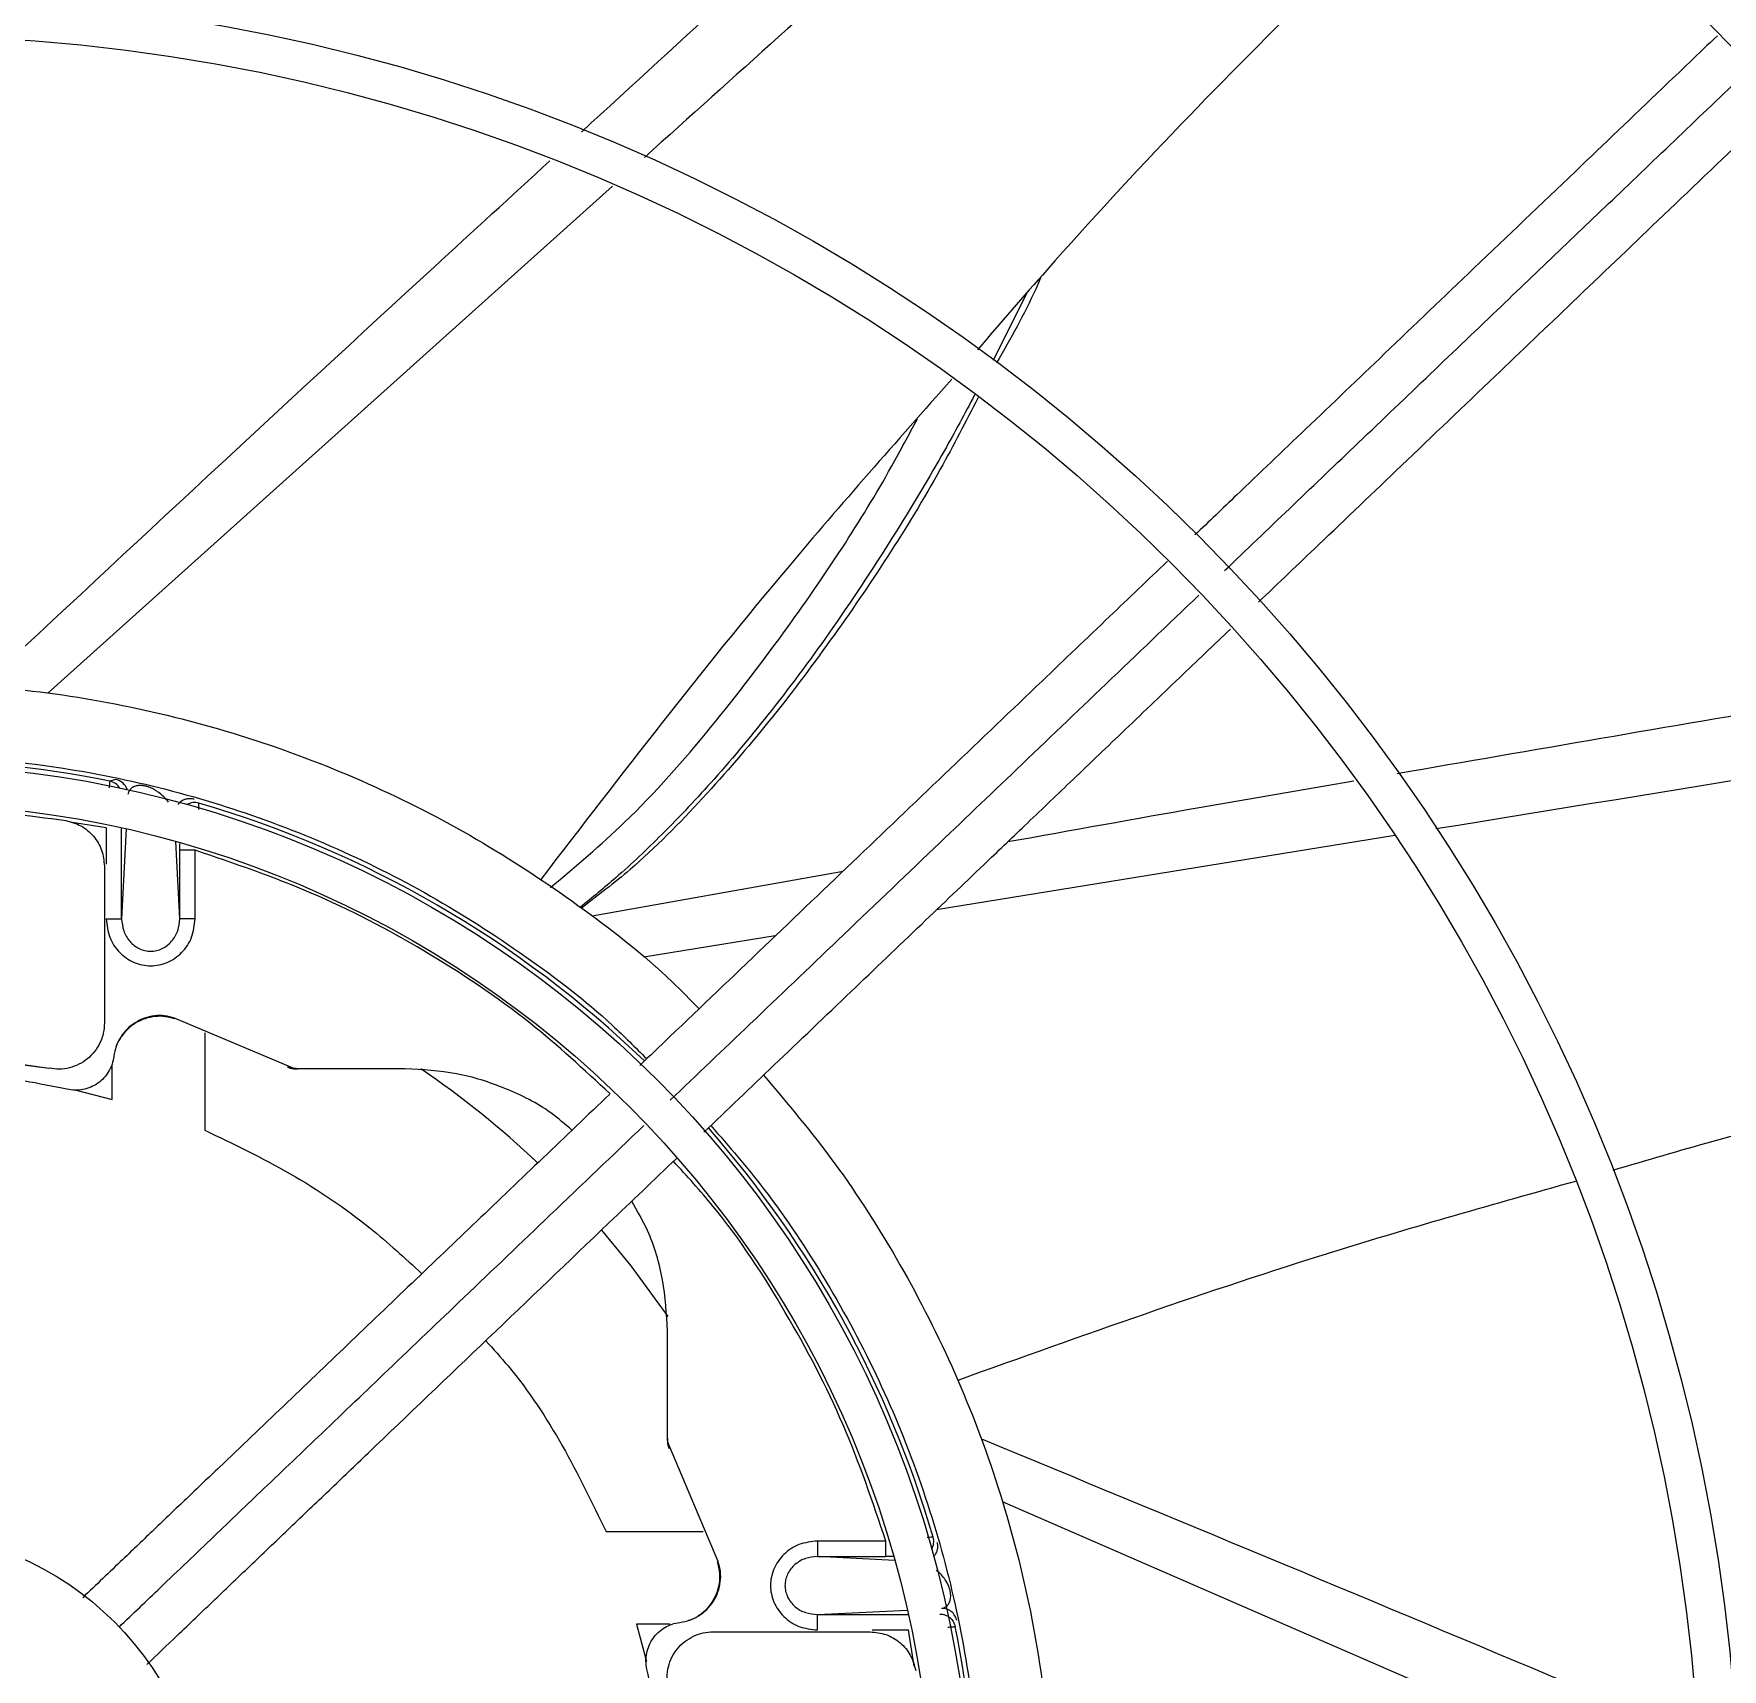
# Model space of a CAD drawing. Header units: inches. Extents: x 1229 to 1453, y -1023 to -720.
# Drawn here: x 1307.025 to 1311.334, y -804.825 to -800.651 of the extents above; entities that cross this region are included whole.
import ezdxf

# ---------------------------------------------------------------- set-up
doc = ezdxf.new("R2010")
doc.units = ezdxf.units.IN
doc.header["$MEASUREMENT"] = 0

msp = doc.modelspace()

# ---------------------------------------------------------------- linework, layer by layer
at = {"color": 18, "linetype": 'Continuous', "lineweight": 25, "true_color": 0x000000}
for p, q in [((1308.5019, -801.0397), (1307.0613, -802.3336)), ((1309.5584, -801.3136), (1309.4737, -801.4849)), ((1307.234, -802.5539), (1307.2191, -802.5583)), ((1307.21, -802.677), (1307.118, -802.6628)), ((1307.21, -802.677), (1307.21, -802.7701)), ((1307.2493, -802.9093), (1307.2493, -802.6776)), ((1307.2609, -802.6802), (1307.2493, -802.9093)), ((1310.4985, -802.6973), (1309.3291, -802.8867)), ((1307.3976, -802.9093), (1307.3876, -802.7123)), ((1307.3976, -802.7347), (1307.3975, -802.7172)), ((1307.3976, -802.9093), (1307.3976, -802.7347)), ((1307.437, -802.9093), (1307.437, -802.7347)), ((1307.2054, -802.7753), (1307.2054, -803.1754)), ((1308.4501, -802.9021), (1309.0908, -802.7877)), ((1308.9174, -802.9534), (1308.5823, -803.0077)), ((1307.3845, -803.1628), (1307.3842, -803.1648)), ((1307.681, -803.2879), (1307.3845, -803.1628)), ((1307.4613, -803.2008), (1307.4613, -803.4491)), ((1306.8339, -803.261), (1307.0643, -803.2912)), ((1306.8466, -803.2604), (1307.0643, -803.2912)), ((1307.225, -803.371), (1307.225, -803.2859)), ((1307.681, -803.2879), (1307.6729, -803.288)), ((1307.6906, -803.2923), (1307.6991, -803.2923)), ((1307.9731, -803.2923), (1307.6991, -803.2923)), ((1307.1298, -803.3458), (1307.225, -803.371)), ((1308.6424, -804.2356), (1308.6424, -803.9616)), ((1308.6424, -804.2356), (1308.6424, -804.244)), ((1308.6467, -804.2618), (1308.6467, -804.2537)), ((1308.7718, -804.5502), (1308.6467, -804.2537)), ((1311.2742, -805.1707), (1309.4975, -804.3972)), ((1308.4856, -804.4734), (1308.7333, -804.4734)), ((1309.1999, -804.4977), (1309.0253, -804.4977)), ((1308.7718, -804.5502), (1308.7699, -804.5505)), ((1309.0253, -804.5371), (1309.1999, -804.5371)), ((1309.2223, -804.547), (1309.0253, -804.5371)), ((1309.2185, -804.5371), (1309.1999, -804.5371)), ((1309.0253, -804.6853), (1309.2545, -804.6737)), ((1309.0253, -804.7247), (1309.0253, -804.6853)), ((1309.0253, -804.6853), (1309.2571, -804.6853)), ((1308.6487, -804.7096), (1308.5636, -804.7096)), ((1308.5636, -804.7096), (1308.5888, -804.8048)), ((1308.7593, -804.7293), (1309.1594, -804.7293)), ((1309.1645, -804.7247), (1309.2576, -804.7247)), ((1309.2719, -804.8167), (1309.2576, -804.7247))]:
    msp.add_line(p, q, dxfattribs=at)
at = {"color": 18, "linetype": 'Continuous', "lineweight": 25, "true_color": 0x000000, "flags": 128}
msp.add_lwpolyline([(1308.6439, -803.9247), (1308.5497, -803.7955), (1308.4745, -803.7039)], dxfattribs=at)
at = {"color": 18, "linetype": 'Continuous', "lineweight": 25, "true_color": 0x000000}
for radius in [11.7126, 8.5704, 8.472, 6.6478, 6.5493, 4.7037, 4.6053, 2.745, 2.6465, 0.7874]:
    msp.add_circle((1306.6739, -805.2608), radius, dxfattribs=at)
for centre, radius, start, end in [((1306.6739, -805.2608), 12.9331, 13.26667, 76.73333), ((1306.6739, -805.2608), 2.7569, 78.5929, 101.4071), ((1307.2113, -802.5969), 0.0393, 32.4048, 78.5961), ((1307.226, -802.5924), 0.0394, 18.6277, 78.3094), ((1307.4356, -802.6522), 0.0393, 73.7264, 119.9032), ((1306.6739, -805.2608), 2.7569, 46.1585, 73.7218), ((1306.6739, -805.2608), 2.3804, 46.5504, 55.7805), ((1306.6739, -805.2608), 2.7569, 16.2782, 41.2445), ((1309.2825, -804.4991), 0.0394, 330.1071, 16.2691), ((1306.6739, -805.2608), 2.7569, 348.5929, 11.4071)]:
    msp.add_arc(centre, radius, start, end, dxfattribs=at)
for points, knots in [([(1294.9643, -805.2608), (1294.9692, -805.0053), (1294.9788, -804.4944), (1295.0568, -803.7313), (1295.181, -802.9748), (1295.3553, -802.228), (1295.5778, -801.4942), (1295.8479, -800.7766), (1296.1644, -800.0781), (1296.5259, -799.4019), (1296.9308, -798.7507), (1297.3774, -798.1274), (1297.8639, -797.5347), (1298.3881, -796.975), (1298.9477, -796.4508), (1299.5405, -795.9644), (1300.1637, -795.5177), (1300.8149, -795.1128), (1301.4912, -794.7513), (1302.1896, -794.4349), (1302.9073, -794.1648), (1303.641, -793.9422), (1304.3878, -793.7681), (1305.1444, -793.6432), (1305.9075, -793.568), (1306.6739, -793.5429), (1307.4402, -793.568), (1308.2033, -793.6432), (1308.9599, -793.7681), (1309.7067, -793.9422), (1310.4404, -794.1648), (1311.1581, -794.4349), (1311.8565, -794.7513), (1312.5328, -795.1128), (1313.184, -795.5177), (1313.8073, -795.9644), (1314.4, -796.4508), (1314.9597, -796.975), (1315.4838, -797.5347), (1315.9703, -798.1274), (1316.4169, -798.7507), (1316.8218, -799.4019), (1317.1833, -800.0781), (1317.4998, -800.7766), (1317.7699, -801.4942), (1317.9924, -802.228), (1318.1667, -802.9748), (1318.2909, -803.7313), (1318.3689, -804.4944), (1318.3786, -805.0053), (1318.3834, -805.2608)], [0, 0, 0, 0, 0.020833, 0.041667, 0.0625, 0.083333, 0.104167, 0.125, 0.145833, 0.166667, 0.1875, 0.208333, 0.229167, 0.25, 0.270833, 0.291667, 0.3125, 0.333333, 0.354167, 0.375, 0.395833, 0.416667, 0.4375, 0.458333, 0.479167, 0.5, 0.520833, 0.541667, 0.5625, 0.583333, 0.604167, 0.625, 0.645833, 0.666667, 0.6875, 0.708333, 0.729167, 0.75, 0.770833, 0.791667, 0.8125, 0.833333, 0.854167, 0.875, 0.895833, 0.916667, 0.9375, 0.958333, 0.979167, 1, 1, 1, 1]), ([(1308.4227, -800.9017), (1308.6827, -800.663), (1309.1708, -800.2147), (1309.6613, -799.7709), (1309.8906, -799.5634)], [0, 0, 0, 0, 0.532579, 1, 1, 1, 1]), ([(1310.0471, -799.6499), (1310.0165, -799.6775), (1309.5298, -800.1159), (1309.0414, -800.5548), (1308.5837, -800.9662)], [0, 0, 0, 0, 0.062942, 1, 1, 1, 1]), ([(1310.729, -800.125), (1310.587, -800.2583), (1310.2008, -800.6211), (1309.7699, -801.0676), (1309.492, -801.3893), (1309.4332, -801.4574)], [0, 0, 0, 0, 0.314147, 0.854877, 1, 1, 1, 1]), ([(1311.3217, -800.6558), (1311.2747, -800.7008), (1311.1539, -800.8162), (1310.9468, -801.0141), (1310.7108, -801.2396), (1310.4818, -801.4585), (1310.2798, -801.6515), (1310.1184, -801.8058), (1310.0239, -801.8961), (1309.9885, -801.9299)], [0, 0, 0, 0, 0.106271, 0.273247, 0.467047, 0.637844, 0.788267, 0.9206, 1, 1, 1, 1]), ([(1310.0643, -802.0208), (1310.1745, -801.9155), (1310.4068, -801.6935), (1310.7432, -801.372), (1311.0825, -801.0478), (1311.2996, -800.8403), (1311.4126, -800.7324)], [0, 0, 0, 0, 0.244395, 0.515011, 0.747693, 1, 1, 1, 1]), ([(1310.1507, -802.1016), (1310.2017, -802.0529), (1310.3235, -801.9365), (1310.5249, -801.744), (1310.7413, -801.5372), (1310.9595, -801.3288), (1311.1772, -801.1207), (1311.356, -800.9498), (1311.4624, -800.8482), (1311.4896, -800.8222)], [0, 0, 0, 0, 0.113908, 0.271731, 0.450073, 0.598183, 0.760522, 0.938729, 1, 1, 1, 1]), ([(1306.8929, -802.3162), (1307.2767, -801.9585), (1307.7582, -801.5096), (1308.2436, -801.0656), (1308.3422, -800.9754)], [0, 0, 0, 0, 0.796821, 1, 1, 1, 1]), ([(1309.5963, -801.27), (1309.5917, -801.2809), (1309.5586, -801.357), (1309.5176, -801.429), (1309.4823, -801.4908)], [0, 0, 0, 0, 0.14188, 1, 1, 1, 1]), ([(1309.3678, -801.5325), (1309.2265, -801.6919), (1308.861, -802.1041), (1308.5251, -802.5409), (1308.3191, -802.8089)], [0, 0, 0, 0, 0.386641, 1, 1, 1, 1]), ([(1309.4263, -801.5727), (1309.4009, -801.6201), (1309.3382, -801.737), (1309.2189, -801.936), (1309.0732, -802.1584), (1308.9166, -802.37), (1308.7703, -802.546), (1308.637, -802.6876), (1308.5226, -802.7964), (1308.4506, -802.8552), (1308.4201, -802.8802)], [0, 0, 0, 0, 0.096905, 0.239175, 0.41847, 0.577059, 0.714948, 0.832145, 0.928658, 1, 1, 1, 1]), ([(1309.4356, -801.5791), (1309.4039, -801.6404), (1309.2925, -801.8559), (1309.1111, -802.1306), (1308.9037, -802.4075), (1308.7336, -802.6034), (1308.5755, -802.7655), (1308.4646, -802.8502), (1308.4225, -802.8822)], [0, 0, 0, 0, 0.124193, 0.436205, 0.592312, 0.74848, 0.904731, 1, 1, 1, 1]), ([(1308.344, -802.8296), (1308.4082, -802.7754), (1308.556, -802.6508), (1308.7551, -802.424), (1308.9849, -802.1226), (1309.1606, -801.8584), (1309.2583, -801.6741), (1309.28, -801.6334)], [0, 0, 0, 0, 0.1643139, 0.3778099, 0.5907186, 0.9094973, 1, 1, 1, 1]), ([(1309.9181, -801.9972), (1309.8688, -802.0442), (1309.7623, -802.1461), (1309.4995, -802.3972), (1309.1258, -802.7543), (1308.7833, -803.0816), (1308.5972, -803.2595), (1308.5714, -803.2841)], [0, 0, 0, 0, 0.11002, 0.23806, 0.586512, 0.942749, 1, 1, 1, 1]), ([(1308.6496, -803.3727), (1308.7176, -803.3078), (1308.8602, -803.1715), (1309.0847, -802.957), (1309.3115, -802.7402), (1309.5397, -802.5221), (1309.7649, -802.3069), (1309.9197, -802.159), (1309.9986, -802.0836)], [0, 0, 0, 0, 0.150789, 0.316355, 0.498602, 0.654921, 0.823982, 1, 1, 1, 1]), ([(1308.7355, -803.4541), (1308.795, -803.3971), (1308.9202, -803.2775), (1309.1055, -803.1005), (1309.2841, -802.9297), (1309.4318, -802.7886), (1309.558, -802.668), (1309.6751, -802.5562), (1309.8068, -802.4302), (1309.9432, -802.2999), (1310.0358, -802.2114), (1310.0791, -802.17)], [0, 0, 0, 0, 0.132681, 0.278736, 0.413007, 0.531253, 0.608381, 0.694879, 0.792677, 0.903014, 1, 1, 1, 1]), ([(1310.5042, -802.5387), (1310.8512, -802.4786), (1311.5043, -802.3654), (1312.157, -802.2572), (1312.463, -802.2065)], [0, 0, 0, 0, 0.531236, 1, 1, 1, 1]), ([(1306.6739, -802.308), (1306.7772, -802.3112), (1306.984, -802.3175), (1307.2907, -802.368), (1307.5907, -802.4481), (1307.8804, -802.56), (1308.1573, -802.701), (1308.4161, -802.8719), (1308.6056, -803.0191), (1308.7002, -803.1163), (1308.7228, -803.1395)], [0, 0, 0, 0, 0.136759, 0.273517, 0.410274, 0.547034, 0.68379, 0.820549, 0.957307, 1, 1, 1, 1]), ([(1312.5446, -802.3644), (1312.504, -802.371), (1311.858, -802.4766), (1311.2102, -802.5818), (1310.603, -802.6803)], [0, 0, 0, 0, 0.062691, 1, 1, 1, 1]), ([(1304.8484, -803.1796), (1304.9209, -803.1196), (1305.0667, -802.999), (1305.3079, -802.8475), (1305.563, -802.7195), (1305.8303, -802.6188), (1306.1065, -802.5461), (1306.3887, -802.5021), (1306.6739, -802.4874), (1306.9591, -802.5021), (1307.2412, -802.5461), (1307.5174, -802.6188), (1307.7846, -802.7196), (1308.0403, -802.8471), (1308.2802, -803.0013), (1308.4645, -803.1419), (1308.5605, -803.2381), (1308.5893, -803.2669)], [0, 0, 0, 0, 0.0686182, 0.1379717, 0.207325, 0.2766794, 0.3460334, 0.4153867, 0.4847398, 0.554094, 0.6234473, 0.6928013, 0.7621556, 0.831509, 0.9008624, 0.9702164, 1, 1, 1, 1]), ([(1307.2191, -802.5583), (1307.2189, -802.5593), (1307.2186, -802.5605), (1307.2176, -802.5724), (1307.2174, -802.5754)], [0, 0, 0, 0, 0.754108, 1, 1, 1, 1]), ([(1307.3691, -802.6118), (1307.3662, -802.6083), (1307.3602, -802.6008), (1307.3493, -802.591), (1307.3381, -802.5832), (1307.3316, -802.5793), (1307.3254, -802.5762), (1307.3204, -802.5741), (1307.3164, -802.5727), (1307.3135, -802.5718), (1307.3107, -802.5711), (1307.308, -802.5705), (1307.3054, -802.57), (1307.3019, -802.5696), (1307.2977, -802.5693), (1307.2932, -802.5694), (1307.2885, -802.57), (1307.2837, -802.5713), (1307.2773, -802.574), (1307.2714, -802.5786), (1307.2669, -802.5851), (1307.2659, -802.59), (1307.2653, -802.5924)], [0, 0, 0, 0, 0.137806, 0.295547, 0.344969, 0.384359, 0.409911, 0.429703, 0.437789, 0.44499, 0.451651, 0.458225, 0.464555, 0.471544, 0.488297, 0.50964, 0.536122, 0.576505, 0.625829, 0.740978, 0.867771, 1, 1, 1, 1]), ([(1309.5113, -802.7127), (1309.6738, -802.6834), (1309.968, -802.6303), (1310.2625, -802.5801), (1310.3943, -802.5576)], [0, 0, 0, 0, 0.552546, 1, 1, 1, 1]), ([(1306.2411, -802.6587), (1306.3369, -802.646), (1306.5284, -802.6206), (1306.8193, -802.6206), (1307.0108, -802.646), (1307.1066, -802.6587)], [0, 0, 0, 0, 0.333334, 0.666666, 1, 1, 1, 1]), ([(1307.4343, -802.6045), (1307.4316, -802.6039), (1307.426, -802.6027), (1307.417, -802.6032), (1307.408, -802.6058), (1307.3995, -802.6105), (1307.3951, -802.6152), (1307.3929, -802.6176)], [0, 0, 0, 0, 0.179413, 0.374002, 0.580007, 0.792284, 1, 1, 1, 1]), ([(1307.4459, -802.6303), (1307.4461, -802.6278), (1307.4468, -802.6179), (1307.4467, -802.6159), (1307.4466, -802.6144)], [0, 0, 0, 0, 0.249623, 1, 1, 1, 1]), ([(1307.1066, -802.6587), (1307.12, -802.6624), (1307.1469, -802.6698), (1307.179, -802.6975), (1307.2011, -802.7337), (1307.2039, -802.7614), (1307.2054, -802.7753)], [0, 0, 0, 0, 0.24998, 0.499991, 0.749996, 1, 1, 1, 1]), ([(1307.437, -802.7347), (1307.4319, -802.7347), (1307.4216, -802.7347), (1307.4087, -802.7347), (1307.3996, -802.7347), (1307.3983, -802.7347), (1307.3976, -802.7347)], [0, 0, 0, 0, 0.249985, 0.499971, 0.749987, 1, 1, 1, 1]), ([(1308.4959, -803.3562), (1308.4293, -803.2945), (1308.2823, -803.1583), (1308.0248, -802.9876), (1307.7387, -802.8372), (1307.5368, -802.7686), (1307.437, -802.7347)], [0, 0, 0, 0, 0.219674, 0.484445, 0.745154, 1, 1, 1, 1]), ([(1307.21, -802.9093), (1307.2118, -802.9255), (1307.2153, -802.9573), (1307.2421, -802.9973), (1307.2737, -803.0192), (1307.3018, -803.028), (1307.3235, -803.0301), (1307.3451, -803.028), (1307.3732, -803.0192), (1307.4048, -802.9973), (1307.4316, -802.9573), (1307.4352, -802.9255), (1307.437, -802.9093)], [0, 0, 0, 0, 0.132076, 0.259798, 0.381593, 0.440894, 0.499994, 0.559042, 0.618395, 0.7402, 0.867922, 1, 1, 1, 1]), ([(1307.21, -802.9093), (1307.2151, -802.9093), (1307.2253, -802.9093), (1307.2382, -802.9093), (1307.2473, -802.9093), (1307.2487, -802.9093), (1307.2493, -802.9093)], [0, 0, 0, 0, 0.249985, 0.499971, 0.749987, 1, 1, 1, 1]), ([(1307.2493, -802.9093), (1307.2503, -802.9198), (1307.2523, -802.9406), (1307.266, -802.9638), (1307.2809, -802.9781), (1307.2941, -802.9862), (1307.3084, -802.9912), (1307.3235, -802.993), (1307.3386, -802.9912), (1307.3529, -802.9862), (1307.366, -802.9781), (1307.3809, -802.9638), (1307.3946, -802.9406), (1307.3966, -802.9198), (1307.3976, -802.9093)], [0, 0, 0, 0, 0.127639, 0.253724, 0.317943, 0.377887, 0.439686, 0.499991, 0.560295, 0.622113, 0.682053, 0.746276, 0.872361, 1, 1, 1, 1]), ([(1307.437, -802.9093), (1307.4319, -802.9093), (1307.4216, -802.9093), (1307.4087, -802.9093), (1307.3996, -802.9093), (1307.3983, -802.9093), (1307.3976, -802.9093)], [0, 0, 0, 0, 0.249985, 0.499971, 0.749987, 1, 1, 1, 1]), ([(1312.8606, -803.1329), (1312.6695, -803.1682), (1312.1489, -803.2645), (1311.5465, -803.4069), (1311.1399, -803.5269), (1311.0547, -803.552)], [0, 0, 0, 0, 0.314233, 0.856302, 1, 1, 1, 1]), ([(1307.2054, -803.1754), (1307.2048, -803.1841), (1307.2037, -803.2015), (1307.1948, -803.2263), (1307.1811, -803.2486), (1307.1628, -803.2674), (1307.1408, -803.2817), (1307.1162, -803.2908), (1307.0902, -803.2947), (1307.0729, -803.2924), (1307.0643, -803.2912)], [0, 0, 0, 0, 0.1249985, 0.2500014, 0.3749975, 0.4999997, 0.6249916, 0.7499853, 0.8749892, 1, 1, 1, 1]), ([(1307.3845, -803.1628), (1307.376, -803.1606), (1307.3591, -803.156), (1307.3327, -803.1565), (1307.307, -803.1624), (1307.2832, -803.1739), (1307.2626, -803.1904), (1307.2461, -803.211), (1307.2342, -803.2347), (1307.231, -803.252), (1307.2293, -803.2606)], [0, 0, 0, 0, 0.124813, 0.249654, 0.374519, 0.499473, 0.624499, 0.749617, 0.874792, 1, 1, 1, 1]), ([(1307.3842, -803.1648), (1307.3765, -803.1627), (1307.3606, -803.1583), (1307.3349, -803.1582), (1307.3085, -803.1636), (1307.2834, -803.1754), (1307.2616, -803.1927), (1307.2454, -803.2141), (1307.2365, -803.2299), (1307.2345, -803.2385), (1307.2345, -803.2387)], [0, 0, 0, 0, 0.128289, 0.266451, 0.412104, 0.561872, 0.711758, 0.857688, 0.996251, 1, 1, 1, 1]), ([(1307.2293, -803.2606), (1307.2281, -803.2674), (1307.2257, -803.2809), (1307.2166, -803.2996), (1307.2043, -803.3162), (1307.1887, -803.3298), (1307.1706, -803.34), (1307.1508, -803.3459), (1307.1302, -803.3481), (1307.1166, -803.3458), (1307.1098, -803.3447)], [0, 0, 0, 0, 0.124971, 0.250009, 0.374946, 0.500008, 0.624949, 0.75001, 0.874956, 1, 1, 1, 1]), ([(1307.1098, -803.3447), (1307.0379, -803.3301), (1306.9149, -803.3051), (1306.7895, -803.301), (1306.7375, -803.2993)], [0, 0, 0, 0, 0.584815, 1, 1, 1, 1]), ([(1307.6729, -803.288), (1307.6757, -803.2892), (1307.6814, -803.2917), (1307.6875, -803.2921), (1307.6906, -803.2923)], [0, 0, 0, 0, 0.5000742, 1, 1, 1, 1]), ([(1307.6991, -803.2923), (1307.6959, -803.2921), (1307.6896, -803.2918), (1307.6838, -803.2892), (1307.681, -803.2879)], [0, 0, 0, 0, 0.500189, 1, 1, 1, 1]), ([(1308.3986, -803.4492), (1308.3811, -803.4339), (1308.3306, -803.3899), (1308.2303, -803.3402), (1308.1046, -803.2996), (1308.0169, -803.2947), (1307.9731, -803.2923)], [0, 0, 0, 0, 0.150102, 0.433397, 0.716699, 1, 1, 1, 1]), ([(1308.8877, -803.3086), (1308.9493, -803.3818), (1309.0775, -803.5342), (1309.24, -803.7901), (1309.3806, -804.0669), (1309.4907, -804.3574), (1309.5699, -804.6577), (1309.6172, -804.9646), (1309.632, -805.2748), (1309.6142, -805.5849), (1309.564, -805.8914), (1309.482, -806.191), (1309.3689, -806.4802), (1309.2266, -806.7564), (1309.0543, -807.0143), (1308.9094, -807.1997), (1308.8153, -807.2907), (1308.7954, -807.3099)], [0, 0, 0, 0, 0.065205, 0.135665, 0.206125, 0.276585, 0.347045, 0.417505, 0.487965, 0.558425, 0.628885, 0.699345, 0.769805, 0.840265, 0.910725, 0.981186, 1, 1, 1, 1]), ([(1308.4951, -803.357), (1308.3819, -803.4652), (1308.1588, -803.6784), (1307.8266, -803.9958), (1307.5796, -804.2319), (1307.4152, -804.389), (1307.333, -804.4675), (1307.2449, -804.5517), (1307.1842, -804.6097), (1307.1502, -804.6422)], [0, 0, 0, 0, 0.252825, 0.498235, 0.740971, 0.803595, 0.864704, 0.924154, 1, 1, 1, 1]), ([(1307.2428, -804.7171), (1307.2778, -804.6836), (1307.3584, -804.6066), (1307.4816, -804.4889), (1307.619, -804.3576), (1307.7673, -804.2159), (1307.9375, -804.0532), (1308.1319, -803.8674), (1308.3496, -803.6594), (1308.5027, -803.5131), (1308.5824, -803.4369)], [0, 0, 0, 0, 0.078323, 0.180329, 0.275628, 0.385797, 0.512305, 0.656809, 0.821221, 1, 1, 1, 1]), ([(1308.7531, -803.4372), (1308.7992, -803.4904), (1308.9076, -803.6156), (1309.0512, -803.8338), (1309.186, -804.0854), (1309.2934, -804.3501), (1309.3732, -804.6243), (1309.4243, -804.9053), (1309.4463, -805.19), (1309.4389, -805.4755), (1309.4022, -805.7587), (1309.3365, -806.0366), (1309.2426, -806.3063), (1309.1216, -806.5651), (1308.9739, -806.8092), (1308.823, -807.0151), (1308.7126, -807.1301), (1308.668, -807.1766)], [0, 0, 0, 0, 0.051393, 0.120749, 0.190107, 0.259464, 0.328821, 0.398178, 0.467535, 0.536892, 0.606249, 0.675606, 0.744963, 0.81432, 0.883677, 0.953035, 1, 1, 1, 1]), ([(1307.4613, -803.4491), (1307.5348, -803.4844), (1307.6827, -803.5555), (1307.8686, -803.6802), (1307.9724, -803.7757), (1308.0155, -803.8153)], [0, 0, 0, 0, 0.366652, 0.736955, 1, 1, 1, 1]), ([(1307.3133, -804.8131), (1307.339, -804.7885), (1307.3969, -804.7332), (1307.4868, -804.6473), (1307.5832, -804.5552), (1307.6804, -804.4623), (1307.7788, -804.3683), (1307.9469, -804.2076), (1308.1851, -803.98), (1308.4474, -803.7293), (1308.6078, -803.5761), (1308.6652, -803.5212)], [0, 0, 0, 0, 0.057028, 0.128321, 0.199319, 0.270688, 0.343884, 0.417564, 0.643745, 0.872299, 1, 1, 1, 1]), ([(1309.1999, -804.4977), (1309.1661, -804.3979), (1309.0975, -804.1959), (1308.9465, -803.9102), (1308.8, -803.6844), (1308.6919, -803.566), (1308.6576, -803.5285)], [0, 0, 0, 0, 0.2820877, 0.570667, 0.8637417, 1, 1, 1, 1]), ([(1310.9597, -803.5797), (1310.7533, -803.6377), (1310.2217, -803.7872), (1309.7017, -803.9736), (1309.3835, -804.0876)], [0, 0, 0, 0, 0.388132, 1, 1, 1, 1]), ([(1308.6424, -803.9616), (1308.6397, -803.9179), (1308.6344, -803.8305), (1308.6015, -803.7175), (1308.5654, -803.6549), (1308.5512, -803.6302)], [0, 0, 0, 0, 0.3772613, 0.7545222, 1, 1, 1, 1]), ([(1308.1785, -803.9863), (1308.1978, -804.0076), (1308.2724, -804.0899), (1308.3787, -804.2523), (1308.4501, -804.3999), (1308.4856, -804.4734)], [0, 0, 0, 0, 0.148916, 0.576564, 1, 1, 1, 1]), ([(1308.6467, -804.2537), (1308.6454, -804.2508), (1308.6429, -804.245), (1308.6425, -804.2387), (1308.6424, -804.2356)], [0, 0, 0, 0, 0.4997971, 1, 1, 1, 1]), ([(1308.6424, -804.244), (1308.6425, -804.2471), (1308.6429, -804.2533), (1308.6454, -804.259), (1308.6467, -804.2618)], [0, 0, 0, 0, 0.500004, 1, 1, 1, 1]), ([(1309.4434, -804.2368), (1309.9281, -804.4373), (1310.5375, -804.6892), (1311.144, -804.9467), (1311.268, -804.9994)], [0, 0, 0, 0, 0.7955568, 1, 1, 1, 1]), ([(1309.0253, -804.4977), (1309.0092, -804.4995), (1308.9773, -804.503), (1308.9374, -804.5298), (1308.9154, -804.5615), (1308.9067, -804.5896), (1308.9045, -804.6112), (1308.9067, -804.6328), (1308.9154, -804.6609), (1308.9374, -804.6925), (1308.9773, -804.7194), (1309.0092, -804.7229), (1309.0253, -804.7247)], [0, 0, 0, 0, 0.132079, 0.259806, 0.381603, 0.440899, 0.500002, 0.559049, 0.618398, 0.740195, 0.867921, 1, 1, 1, 1]), ([(1309.0253, -804.4977), (1309.0253, -804.5028), (1309.0253, -804.513), (1309.0253, -804.5259), (1309.0253, -804.5351), (1309.0253, -804.5364), (1309.0253, -804.5371)], [0, 0, 0, 0, 0.250002, 0.5, 0.749996, 1, 1, 1, 1]), ([(1309.1999, -804.5371), (1309.1999, -804.5364), (1309.1999, -804.5351), (1309.1999, -804.5259), (1309.1999, -804.513), (1309.1999, -804.5028), (1309.1999, -804.4977)], [0, 0, 0, 0, 0.250004, 0.5, 0.749998, 1, 1, 1, 1]), ([(1309.3203, -804.488), (1309.3188, -804.488), (1309.317, -804.4879), (1309.3075, -804.4885), (1309.3055, -804.4887)], [0, 0, 0, 0, 0.783006, 1, 1, 1, 1]), ([(1309.3301, -804.5004), (1309.3307, -804.503), (1309.332, -804.5086), (1309.3315, -804.5176), (1309.3288, -804.5266), (1309.3252, -804.5336), (1309.3219, -804.5368), (1309.3209, -804.5378)], [0, 0, 0, 0, 0.203719, 0.424591, 0.658571, 0.899688, 1, 1, 1, 1]), ([(1308.674, -804.7053), (1308.6827, -804.7037), (1308.6999, -804.7005), (1308.7236, -804.6885), (1308.7443, -804.6721), (1308.7607, -804.6514), (1308.7722, -804.6277), (1308.7781, -804.602), (1308.7786, -804.5755), (1308.7741, -804.5586), (1308.7718, -804.5502)], [0, 0, 0, 0, 0.125194, 0.250389, 0.375496, 0.500528, 0.625476, 0.750351, 0.875181, 1, 1, 1, 1]), ([(1308.6954, -804.7003), (1308.6958, -804.7002), (1308.7046, -804.6982), (1308.7207, -804.6892), (1308.7421, -804.673), (1308.7593, -804.6512), (1308.7711, -804.6261), (1308.7765, -804.5997), (1308.7763, -804.574), (1308.7719, -804.5581), (1308.7699, -804.5505)], [0, 0, 0, 0, 0.0069686, 0.1453806, 0.2910487, 0.4405377, 0.5898133, 0.7348842, 0.8723933, 1, 1, 1, 1]), ([(1309.0253, -804.5371), (1309.0149, -804.5381), (1308.994, -804.54), (1308.971, -804.5536), (1308.9567, -804.5685), (1308.9485, -804.5816), (1308.9434, -804.596), (1308.9417, -804.6112), (1308.9434, -804.6264), (1308.9485, -804.6408), (1308.9567, -804.6538), (1308.971, -804.6687), (1308.994, -804.6824), (1309.0149, -804.6843), (1309.0253, -804.6853)], [0, 0, 0, 0, 0.127645, 0.253729, 0.316127, 0.377879, 0.439096, 0.5, 0.560904, 0.622121, 0.683873, 0.746272, 0.872355, 1, 1, 1, 1]), ([(1309.3422, -804.6693), (1309.3457, -804.6685), (1309.3528, -804.6668), (1309.3608, -804.6574), (1309.3656, -804.6473), (1309.3652, -804.6339), (1309.3647, -804.63), (1309.3642, -804.6268), (1309.3634, -804.6234), (1309.3625, -804.62), (1309.3615, -804.6169), (1309.3591, -804.6106), (1309.354, -804.6003), (1309.3421, -804.5825), (1309.3338, -804.5762), (1309.3278, -804.5717)], [0, 0, 0, 0, 0.199717, 0.396756, 0.535739, 0.555918, 0.565194, 0.573898, 0.582277, 0.590794, 0.599814, 0.60944, 0.652137, 0.746227, 1, 1, 1, 1]), ([(1309.3377, -804.684), (1309.3421, -804.6844), (1309.3511, -804.6853), (1309.3631, -804.6923), (1309.3724, -804.7027), (1309.375, -804.7113), (1309.3763, -804.7155)], [0, 0, 0, 0, 0.242498, 0.499991, 0.757495, 1, 1, 1, 1]), ([(1309.3808, -804.7007), (1309.3795, -804.6965), (1309.3768, -804.6879), (1309.3675, -804.6776), (1309.3555, -804.6706), (1309.3466, -804.6697), (1309.3422, -804.6693)], [0, 0, 0, 0, 0.242739, 0.500184, 0.75757, 1, 1, 1, 1]), ([(1308.59, -804.8248), (1308.5888, -804.8181), (1308.5866, -804.8045), (1308.5887, -804.7838), (1308.5947, -804.764), (1308.6049, -804.746), (1308.6184, -804.7303), (1308.635, -804.718), (1308.6537, -804.709), (1308.6673, -804.7065), (1308.674, -804.7053)], [0, 0, 0, 0, 0.124963, 0.249993, 0.374924, 0.499989, 0.624924, 0.749981, 0.874946, 1, 1, 1, 1]), ([(1308.6434, -804.8704), (1308.6423, -804.8617), (1308.64, -804.8445), (1308.6438, -804.8184), (1308.6529, -804.7938), (1308.6672, -804.7718), (1308.686, -804.7535), (1308.7084, -804.7398), (1308.7332, -804.731), (1308.7506, -804.7299), (1308.7593, -804.7293)], [0, 0, 0, 0, 0.125, 0.250001, 0.374997, 0.5, 0.624996, 0.749999, 0.875018, 1, 1, 1, 1]), ([(1309.1594, -804.7293), (1309.1732, -804.7307), (1309.201, -804.7336), (1309.2372, -804.7556), (1309.2649, -804.7877), (1309.2722, -804.8146), (1309.2759, -804.828)], [0, 0, 0, 0, 0.249982, 0.500003, 0.749993, 1, 1, 1, 1]), ([(1309.3575, -804.7174), (1309.3611, -804.7171), (1309.3738, -804.7161), (1309.3753, -804.7158), (1309.3763, -804.7155)], [0, 0, 0, 0, 0.285124, 1, 1, 1, 1]), ([(1308.6353, -805.1963), (1308.6336, -805.1446), (1308.6295, -805.0195), (1308.6046, -804.8968), (1308.59, -804.8248)], [0, 0, 0, 0, 0.413893, 1, 1, 1, 1])]:
    msp.add_open_spline(points, degree=3, knots=knots, dxfattribs=at)

doc.saveas('drawing.dxf')
